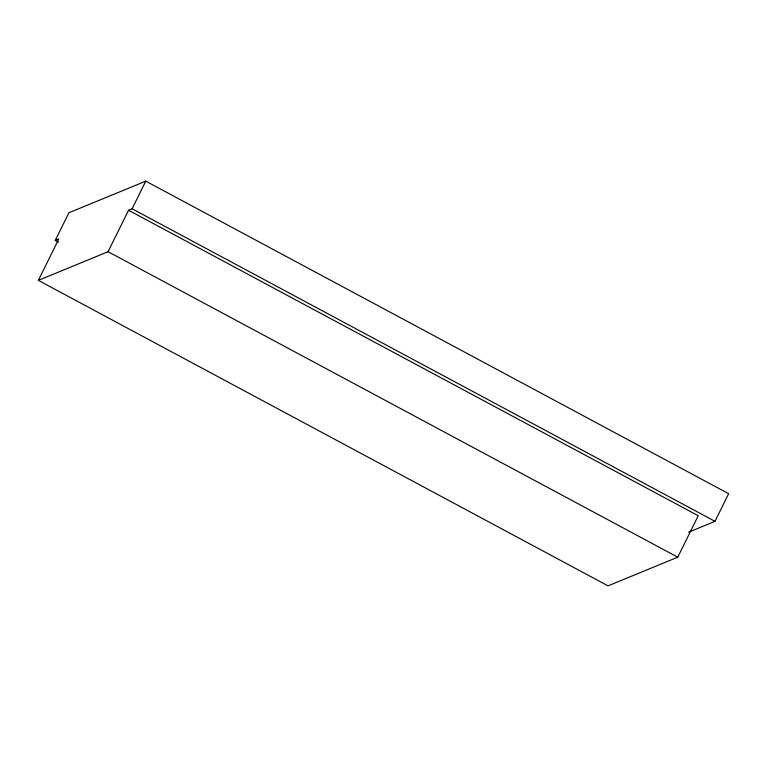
<?xml version="1.0" encoding="UTF-8"?>
<svg xmlns="http://www.w3.org/2000/svg" width="767" height="767" viewBox="0 0 767 767"><rect width="100%" height="100%" fill="white"/><g stroke="black" fill="none" stroke-linecap="round" stroke-linejoin="round"><path stroke-width="1.15" d="M58.426 242.084L55.262 240.387L68.915 212.747L145.778 181.146L728.65 493.699L714.988 521.33L688.641 532.173M38.35 280.367L108.061 251.701L128.549 210.254L698.238 515.74L677.75 557.187L608.039 585.854L38.35 280.367L58.838 238.911L55.262 240.387M128.549 210.254L132.125 208.777L145.778 181.146M132.125 208.777L714.988 521.33M108.061 251.701L677.75 557.187"/></g></svg>
